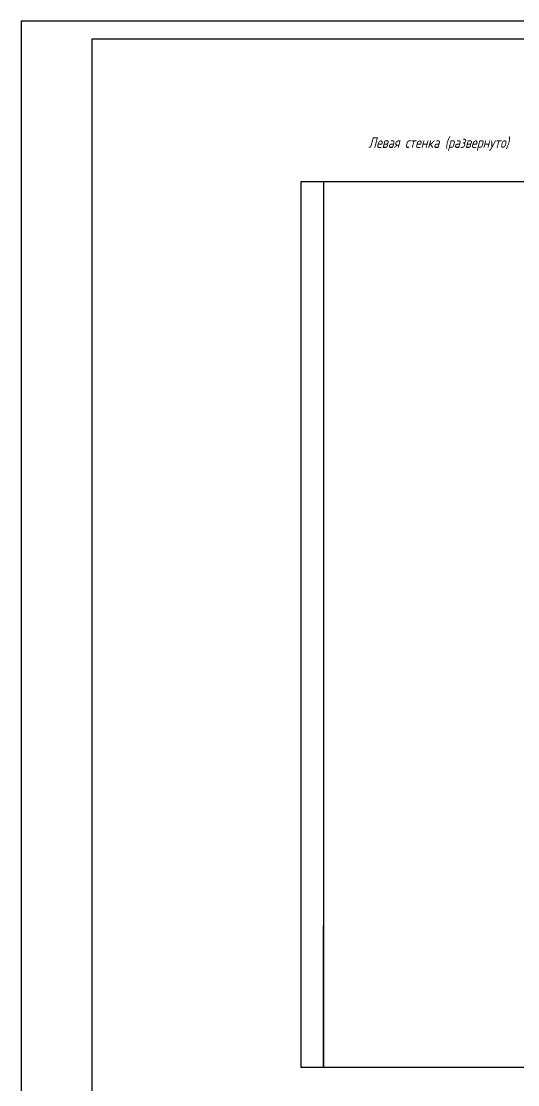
# Model space of a CAD drawing. Header units: millimetres. Extents: x 2155 to 4370, y 1157 to 1761.
# Drawn here: x 2154.8 to 2295, y 1450.9 to 1751 of the extents above; entities that cross this region are included whole.
import ezdxf

# ---------------------------------------------------------------- set-up
doc = ezdxf.new("R2010")
doc.units = ezdxf.units.MM
doc.layers.add('ссылки', color=7, linetype='Continuous')
doc.styles.get("Standard").update_dxf_attribs({"font": 'GOST_A.TTF', "width": 0.8, "oblique": 15, "height": 3})

msp = doc.modelspace()

# ---------------------------------------------------------------- linework, layer by layer
at = {"color": 7}
for p, q in [((2995.7984, 1751.0253), (2154.7984, 1751.0253)), ((2154.7984, 1751.0253), (2154.7984, 1157.0253)), ((2240.0987, 1705.7468), (2240.0987, 1620.7295)), ((2240.0987, 1455.7468), (2240.0987, 1495.7295))]:
    msp.add_line(p, q, dxfattribs=at)
at = {"color": 7, "lineweight": 30}
for p, q in [((2174.7984, 1162.0253), (2174.7984, 1746.0253)), ((2174.7984, 1746.0253), (2990.7984, 1746.0253)), ((2308.7491, 1705.7468), (2233.7491, 1705.7468)), ((2233.7491, 1705.7468), (2233.7491, 1455.7468)), ((2240.0987, 1705.7468), (2240.0987, 1455.7468)), ((2308.7491, 1455.7468), (2233.7491, 1455.7468))]:
    msp.add_line(p, q, dxfattribs=at)

# ---------------------------------------------------------------- texts
at = {"layer": 'ссылки', "color": 7, "oblique": 15}
msp.add_text('Левая стенка (развернуто)', height=3, dxfattribs=at).set_placement((2252.7982, 1715.2986))

doc.saveas('drawing.dxf')
